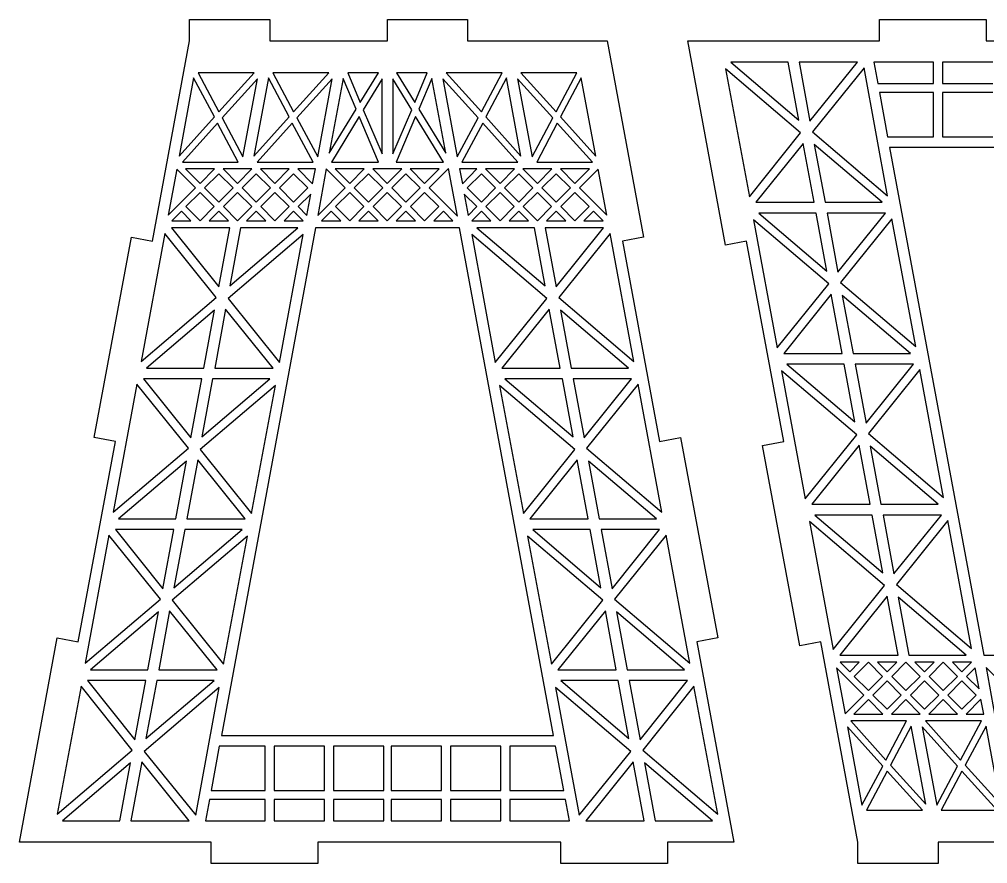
# Model space of a CAD drawing. Extents: x -20.3 to 20.3, y -19.2 to 19.2.
# Drawn here: x -9.19 to 0.85, y -19.24 to -10.48 of the extents above; entities that cross this region are included whole.
import ezdxf

# ---------------------------------------------------------------- set-up
doc = ezdxf.new("R2010")
doc.units = 0
doc.header["$MEASUREMENT"] = 0
doc.layers.get('0').update_dxf_attribs({"linetype": 'CONTINUOUS'})

msp = doc.modelspace()

# ---------------------------------------------------------------- linework, layer by layer
for p, q in [((-7.425, -10.705), (-7.425, -10.484)), ((-7.425, -10.484), (-6.593, -10.484)), ((-6.593, -10.484), (-6.593, -10.705)), ((-5.373, -10.705), (-5.373, -10.484)), ((-5.373, -10.484), (-4.542, -10.484)), ((-4.542, -10.484), (-4.542, -10.705)), ((-0.273, -10.705), (-0.273, -10.484)), ((-0.273, -10.484), (0.836, -10.484)), ((0.836, -10.484), (0.836, -10.705)), ((-7.81, -12.784), (-7.425, -10.705)), ((-6.593, -10.705), (-5.373, -10.705)), ((-4.542, -10.705), (-3.096, -10.705)), ((-3.096, -10.705), (-2.719, -12.744)), ((-2.26, -10.705), (-0.273, -10.705)), ((-1.868, -12.825), (-2.26, -10.705)), ((0.836, -10.705), (3.353, -10.705)), ((-1.813, -10.927), (-1.107, -11.529)), ((-1.218, -10.927), (-1.813, -10.927)), ((-1.107, -11.529), (-1.218, -10.927)), ((-1.106, -10.927), (-0.992, -11.54)), ((-0.5, -10.927), (-1.106, -10.927)), ((-0.992, -11.54), (-0.5, -10.927)), ((-0.33, -10.927), (-0.289, -11.149)), ((0.287, -10.927), (-0.33, -10.927)), ((0.287, -11.149), (0.287, -10.927)), ((0.903, -10.927), (0.381, -10.927)), ((0.381, -10.927), (0.381, -11.149)), ((-6.755, -11.038), (-7.336, -11.038)), ((-7.336, -11.038), (-7.121, -11.443)), ((-7.121, -11.443), (-6.755, -11.038)), ((-5.98, -11.038), (-6.561, -11.038)), ((-6.561, -11.038), (-6.346, -11.443)), ((-6.346, -11.443), (-5.98, -11.038)), ((-5.786, -11.038), (-5.656, -11.346)), ((-5.467, -11.038), (-5.786, -11.038)), ((-5.656, -11.346), (-5.467, -11.038)), ((-5.279, -11.038), (-5.09, -11.346)), ((-4.96, -11.038), (-5.279, -11.038)), ((-5.09, -11.346), (-4.96, -11.038)), ((-4.766, -11.038), (-4.4, -11.443)), ((-4.185, -11.038), (-4.766, -11.038)), ((-4.4, -11.443), (-4.185, -11.038)), ((-3.991, -11.038), (-3.625, -11.443)), ((-3.411, -11.038), (-3.991, -11.038)), ((-3.625, -11.443), (-3.411, -11.038)), ((-1.868, -10.996), (-1.621, -12.324)), ((-1.089, -11.66), (-1.868, -10.996)), ((-0.432, -10.985), (-0.966, -11.649)), ((-0.187, -12.313), (-0.432, -10.985)), ((-7.383, -11.091), (-7.533, -11.902)), ((-7.168, -11.495), (-7.383, -11.091)), ((-6.722, -11.1), (-7.088, -11.507)), ((-6.873, -11.911), (-6.722, -11.1)), ((-6.608, -11.091), (-6.758, -11.902)), ((-6.393, -11.495), (-6.608, -11.091)), ((-5.947, -11.1), (-6.313, -11.507)), ((-6.097, -11.911), (-5.947, -11.1)), ((-5.833, -11.098), (-5.978, -11.872)), ((-5.699, -11.415), (-5.833, -11.098)), ((-5.429, -11.102), (-5.624, -11.421)), ((-5.429, -11.879), (-5.429, -11.102)), ((-5.122, -11.421), (-5.318, -11.102)), ((-5.318, -11.102), (-5.318, -11.879)), ((-4.913, -11.098), (-5.048, -11.415)), ((-4.769, -11.872), (-4.913, -11.098)), ((-4.434, -11.507), (-4.799, -11.1)), ((-4.799, -11.1), (-4.65, -11.911)), ((-4.138, -11.091), (-4.353, -11.495)), ((-3.989, -11.902), (-4.138, -11.091)), ((-3.659, -11.507), (-4.025, -11.1)), ((-4.025, -11.1), (-3.874, -11.911)), ((-3.364, -11.091), (-3.578, -11.495)), ((-3.214, -11.902), (-3.364, -11.091)), ((-0.289, -11.149), (0.287, -11.149)), ((-0.271, -11.243), (-0.187, -11.703)), ((0.287, -11.243), (-0.271, -11.243)), ((0.287, -11.703), (0.287, -11.243)), ((0.381, -11.149), (0.903, -11.149)), ((0.903, -11.243), (0.381, -11.243)), ((0.381, -11.243), (0.381, -11.703)), ((-5.978, -11.872), (-5.699, -11.415)), ((-5.624, -11.421), (-5.429, -11.879)), ((-5.318, -11.879), (-5.122, -11.421)), ((-5.048, -11.415), (-4.769, -11.872)), ((-7.533, -11.902), (-7.168, -11.495)), ((-7.088, -11.507), (-6.873, -11.911)), ((-6.758, -11.902), (-6.393, -11.495)), ((-6.313, -11.507), (-6.097, -11.911)), ((-5.666, -11.491), (-5.955, -11.964)), ((-5.465, -11.964), (-5.666, -11.491)), ((-5.081, -11.491), (-5.282, -11.964)), ((-4.791, -11.964), (-5.081, -11.491)), ((-4.65, -11.911), (-4.434, -11.507)), ((-4.353, -11.495), (-3.989, -11.902)), ((-3.874, -11.911), (-3.659, -11.507)), ((-3.578, -11.495), (-3.214, -11.902)), ((-7.135, -11.559), (-7.499, -11.964)), ((-6.92, -11.964), (-7.135, -11.559)), ((-6.36, -11.559), (-6.725, -11.964)), ((-6.145, -11.964), (-6.36, -11.559)), ((-4.386, -11.559), (-4.601, -11.964)), ((-4.022, -11.964), (-4.386, -11.559)), ((-3.612, -11.559), (-3.826, -11.964)), ((-3.247, -11.964), (-3.612, -11.559)), ((-1.621, -12.324), (-1.089, -11.66)), ((-0.966, -11.649), (-0.187, -12.313)), ((-0.187, -11.703), (0.287, -11.703)), ((0.381, -11.703), (0.903, -11.703)), ((-1.063, -11.77), (-1.555, -12.382)), ((-0.949, -12.382), (-1.063, -11.77)), ((-0.242, -12.382), (-0.948, -11.781)), ((-0.948, -11.781), (-0.835, -12.382)), ((3.28, -11.814), (-0.166, -11.814)), ((-0.166, -11.814), (0.81, -17.081)), ((-7.559, -12.037), (-7.648, -12.516)), ((-7.364, -12.233), (-7.559, -12.037)), ((-7.499, -11.964), (-6.92, -11.964)), ((-7.167, -12.036), (-7.466, -12.036)), ((-7.466, -12.036), (-7.316, -12.186)), ((-7.316, -12.186), (-7.167, -12.036)), ((-7.078, -12.036), (-6.928, -12.186)), ((-6.779, -12.036), (-7.078, -12.036)), ((-6.928, -12.186), (-6.779, -12.036)), ((-6.725, -11.964), (-6.145, -11.964)), ((-6.391, -12.036), (-6.69, -12.036)), ((-6.69, -12.036), (-6.54, -12.186)), ((-6.54, -12.186), (-6.391, -12.036)), ((-6.12, -12.036), (-6.302, -12.036)), ((-6.302, -12.036), (-6.149, -12.19)), ((-6.149, -12.19), (-6.12, -12.036)), ((-6.008, -12.036), (-6.097, -12.518)), ((-5.811, -12.233), (-6.008, -12.036)), ((-5.955, -11.964), (-5.465, -11.964)), ((-5.614, -12.036), (-5.914, -12.036)), ((-5.914, -12.036), (-5.764, -12.186)), ((-5.764, -12.186), (-5.614, -12.036)), ((-5.226, -12.036), (-5.526, -12.036)), ((-5.526, -12.036), (-5.376, -12.186)), ((-5.376, -12.186), (-5.226, -12.036)), ((-5.282, -11.964), (-4.791, -11.964)), ((-4.838, -12.036), (-5.138, -12.036)), ((-5.138, -12.036), (-4.988, -12.186)), ((-4.988, -12.186), (-4.838, -12.036)), ((-4.74, -12.032), (-4.941, -12.233)), ((-4.648, -12.525), (-4.74, -12.032)), ((-4.445, -12.036), (-4.626, -12.036)), ((-4.626, -12.036), (-4.597, -12.19)), ((-4.601, -11.964), (-4.022, -11.964)), ((-4.597, -12.19), (-4.445, -12.036)), ((-4.057, -12.036), (-4.356, -12.036)), ((-4.356, -12.036), (-4.206, -12.186)), ((-4.206, -12.186), (-4.057, -12.036)), ((-3.668, -12.036), (-3.968, -12.036)), ((-3.968, -12.036), (-3.818, -12.186)), ((-3.826, -11.964), (-3.247, -11.964)), ((-3.818, -12.186), (-3.668, -12.036)), ((-3.28, -12.036), (-3.58, -12.036)), ((-3.58, -12.036), (-3.43, -12.186)), ((-3.43, -12.186), (-3.28, -12.036)), ((-3.188, -12.037), (-3.383, -12.233)), ((-3.099, -12.516), (-3.188, -12.037)), ((-7.122, -12.086), (-7.269, -12.233)), ((-6.975, -12.233), (-7.122, -12.086)), ((-6.734, -12.086), (-6.881, -12.233)), ((-6.587, -12.233), (-6.734, -12.086)), ((-6.346, -12.086), (-6.493, -12.233)), ((-6.199, -12.233), (-6.346, -12.086)), ((-5.57, -12.086), (-5.717, -12.233)), ((-5.423, -12.233), (-5.57, -12.086)), ((-5.182, -12.086), (-5.329, -12.233)), ((-5.035, -12.233), (-5.182, -12.086)), ((-4.4, -12.086), (-4.547, -12.233)), ((-4.253, -12.233), (-4.4, -12.086)), ((-4.012, -12.086), (-4.159, -12.233)), ((-3.865, -12.233), (-4.012, -12.086)), ((-3.624, -12.086), (-3.771, -12.233)), ((-3.477, -12.233), (-3.624, -12.086)), ((-7.648, -12.516), (-7.364, -12.233)), ((-7.269, -12.233), (-7.122, -12.38)), ((-7.122, -12.38), (-6.975, -12.233)), ((-6.881, -12.233), (-6.734, -12.38)), ((-6.734, -12.38), (-6.587, -12.233)), ((-6.493, -12.233), (-6.346, -12.38)), ((-6.346, -12.38), (-6.199, -12.233)), ((-6.097, -12.518), (-5.811, -12.233)), ((-5.717, -12.233), (-5.57, -12.38)), ((-5.57, -12.38), (-5.423, -12.233)), ((-5.329, -12.233), (-5.182, -12.38)), ((-5.182, -12.38), (-5.035, -12.233)), ((-4.941, -12.233), (-4.648, -12.525)), ((-4.547, -12.233), (-4.4, -12.38)), ((-4.4, -12.38), (-4.253, -12.233)), ((-4.159, -12.233), (-4.012, -12.38)), ((-4.012, -12.38), (-3.865, -12.233)), ((-3.771, -12.233), (-3.624, -12.38)), ((-3.624, -12.38), (-3.477, -12.233)), ((-3.383, -12.233), (-3.099, -12.516)), ((-7.316, -12.28), (-7.463, -12.427)), ((-7.169, -12.427), (-7.316, -12.28)), ((-6.928, -12.28), (-7.075, -12.427)), ((-6.781, -12.427), (-6.928, -12.28)), ((-6.54, -12.28), (-6.687, -12.427)), ((-6.393, -12.427), (-6.54, -12.28)), ((-6.169, -12.297), (-6.299, -12.427)), ((-6.209, -12.517), (-6.169, -12.297)), ((-5.764, -12.28), (-5.911, -12.427)), ((-5.617, -12.427), (-5.764, -12.28)), ((-5.376, -12.28), (-5.523, -12.427)), ((-5.229, -12.427), (-5.376, -12.28)), ((-4.988, -12.28), (-5.135, -12.427)), ((-4.841, -12.427), (-4.988, -12.28)), ((-4.578, -12.297), (-4.537, -12.517)), ((-4.447, -12.427), (-4.578, -12.297)), ((-4.206, -12.28), (-4.353, -12.427)), ((-4.059, -12.427), (-4.206, -12.28)), ((-3.818, -12.28), (-3.965, -12.427)), ((-3.671, -12.427), (-3.818, -12.28)), ((-3.43, -12.28), (-3.577, -12.427)), ((-3.283, -12.427), (-3.43, -12.28)), ((-7.463, -12.427), (-7.316, -12.574)), ((-7.316, -12.574), (-7.169, -12.427)), ((-7.075, -12.427), (-6.928, -12.574)), ((-6.928, -12.574), (-6.781, -12.427)), ((-6.687, -12.427), (-6.54, -12.574)), ((-6.54, -12.574), (-6.393, -12.427)), ((-6.299, -12.427), (-6.209, -12.517)), ((-5.911, -12.427), (-5.764, -12.574)), ((-5.764, -12.574), (-5.617, -12.427)), ((-5.523, -12.427), (-5.376, -12.574)), ((-5.376, -12.574), (-5.229, -12.427)), ((-5.135, -12.427), (-4.988, -12.574)), ((-4.988, -12.574), (-4.841, -12.427)), ((-4.537, -12.517), (-4.447, -12.427)), ((-4.353, -12.427), (-4.206, -12.574)), ((-4.206, -12.574), (-4.059, -12.427)), ((-3.965, -12.427), (-3.818, -12.574)), ((-3.818, -12.574), (-3.671, -12.427)), ((-3.577, -12.427), (-3.43, -12.574)), ((-3.43, -12.574), (-3.283, -12.427)), ((-1.555, -12.382), (-0.949, -12.382)), ((-0.835, -12.382), (-0.242, -12.382)), ((-7.51, -12.474), (-7.61, -12.574)), ((-7.411, -12.574), (-7.51, -12.474)), ((-7.122, -12.474), (-7.222, -12.574)), ((-7.023, -12.574), (-7.122, -12.474)), ((-6.734, -12.474), (-6.834, -12.574)), ((-6.634, -12.574), (-6.734, -12.474)), ((-6.346, -12.474), (-6.446, -12.574)), ((-6.246, -12.574), (-6.346, -12.474)), ((-5.958, -12.474), (-6.058, -12.574)), ((-5.858, -12.574), (-5.958, -12.474)), ((-5.57, -12.474), (-5.67, -12.574)), ((-5.47, -12.574), (-5.57, -12.474)), ((-5.182, -12.474), (-5.282, -12.574)), ((-5.082, -12.574), (-5.182, -12.474)), ((-4.794, -12.474), (-4.894, -12.574)), ((-4.694, -12.574), (-4.794, -12.474)), ((-4.4, -12.474), (-4.5, -12.574)), ((-4.3, -12.574), (-4.4, -12.474)), ((-4.012, -12.474), (-4.112, -12.574)), ((-3.912, -12.574), (-4.012, -12.474)), ((-3.624, -12.474), (-3.724, -12.574)), ((-3.524, -12.574), (-3.624, -12.474)), ((-3.236, -12.474), (-3.336, -12.574)), ((-3.136, -12.574), (-3.236, -12.474)), ((-0.928, -12.493), (-1.522, -12.493)), ((-1.522, -12.493), (-0.817, -13.095)), ((-0.817, -13.095), (-0.928, -12.493)), ((-0.21, -12.493), (-0.815, -12.493)), ((-0.815, -12.493), (-0.702, -13.106)), ((-0.702, -13.106), (-0.21, -12.493)), ((-7.009, -12.646), (-7.614, -12.646)), ((-7.614, -12.646), (-7.122, -13.258)), ((-7.61, -12.574), (-7.411, -12.574)), ((-7.222, -12.574), (-7.023, -12.574)), ((-7.122, -13.258), (-7.009, -12.646)), ((-6.12, -12.646), (-7.096, -17.913)), ((-6.896, -12.646), (-7.007, -13.247)), ((-7.007, -13.247), (-6.302, -12.646)), ((-6.302, -12.646), (-6.896, -12.646)), ((-6.834, -12.574), (-6.634, -12.574)), ((-6.446, -12.574), (-6.246, -12.574)), ((-4.626, -12.646), (-6.12, -12.646)), ((-6.058, -12.574), (-5.858, -12.574)), ((-5.67, -12.574), (-5.47, -12.574)), ((-5.282, -12.574), (-5.082, -12.574)), ((-4.894, -12.574), (-4.694, -12.574)), ((-3.65, -17.913), (-4.626, -12.646)), ((-4.5, -12.574), (-4.3, -12.574)), ((-3.85, -12.646), (-4.445, -12.646)), ((-4.445, -12.646), (-3.739, -13.247)), ((-4.112, -12.574), (-3.912, -12.574)), ((-3.739, -13.247), (-3.85, -12.646)), ((-3.132, -12.646), (-3.738, -12.646)), ((-3.738, -12.646), (-3.624, -13.258)), ((-3.724, -12.574), (-3.524, -12.574)), ((-3.624, -13.258), (-3.132, -12.646)), ((-3.336, -12.574), (-3.136, -12.574)), ((-0.798, -13.227), (-1.578, -12.563)), ((-1.578, -12.563), (-1.332, -13.89)), ((-0.142, -12.552), (-0.676, -13.215)), ((0.104, -13.879), (-0.142, -12.552)), ((-8.413, -14.823), (-8.027, -12.744)), ((-8.027, -12.744), (-7.81, -12.784)), ((-7.682, -12.704), (-7.928, -14.032)), ((-7.149, -13.368), (-7.682, -12.704)), ((-6.246, -12.715), (-7.025, -13.379)), ((-6.492, -14.043), (-6.246, -12.715)), ((-3.721, -13.379), (-4.5, -12.715)), ((-4.5, -12.715), (-4.255, -14.043)), ((-3.064, -12.704), (-3.598, -13.368)), ((-2.819, -14.032), (-3.064, -12.704)), ((-2.719, -12.744), (-2.937, -12.784)), ((-2.937, -12.784), (-2.551, -14.863)), ((-1.649, -12.784), (-1.868, -12.825)), ((-1.265, -14.863), (-1.649, -12.784)), ((-1.332, -13.89), (-0.798, -13.227)), ((-0.676, -13.215), (0.104, -13.879)), ((-0.772, -13.336), (-1.264, -13.949)), ((-0.658, -13.949), (-0.772, -13.336)), ((0.049, -13.949), (-0.657, -13.347)), ((-0.657, -13.347), (-0.546, -13.949)), ((-7.928, -14.032), (-7.149, -13.368)), ((-7.025, -13.379), (-6.492, -14.043)), ((-4.255, -14.043), (-3.721, -13.379)), ((-3.598, -13.368), (-2.819, -14.032)), ((-7.167, -13.5), (-7.872, -14.101)), ((-7.278, -14.101), (-7.167, -13.5)), ((-7.052, -13.489), (-7.165, -14.101)), ((-6.56, -14.101), (-7.052, -13.489)), ((-3.695, -13.489), (-4.187, -14.101)), ((-3.581, -14.101), (-3.695, -13.489)), ((-2.874, -14.101), (-3.58, -13.5)), ((-3.58, -13.5), (-3.469, -14.101)), ((-1.264, -13.949), (-0.658, -13.949)), ((-0.546, -13.949), (0.049, -13.949)), ((-7.872, -14.101), (-7.278, -14.101)), ((-7.165, -14.101), (-6.56, -14.101)), ((-4.187, -14.101), (-3.581, -14.101)), ((-3.469, -14.101), (-2.874, -14.101)), ((-0.508, -14.793), (-1.287, -14.129)), ((-1.287, -14.129), (-1.042, -15.457)), ((-0.639, -14.06), (-1.232, -14.06)), ((-1.232, -14.06), (-0.526, -14.661)), ((-0.526, -14.661), (-0.639, -14.06)), ((0.081, -14.06), (-0.525, -14.06)), ((-0.525, -14.06), (-0.411, -14.672)), ((-0.411, -14.672), (0.081, -14.06)), ((0.147, -14.118), (-0.385, -14.782)), ((0.394, -15.446), (0.147, -14.118)), ((-7.298, -14.212), (-7.904, -14.212)), ((-7.904, -14.212), (-7.412, -14.825)), ((-7.412, -14.825), (-7.298, -14.212)), ((-7.186, -14.212), (-7.297, -14.814)), ((-7.297, -14.814), (-6.592, -14.212)), ((-6.592, -14.212), (-7.186, -14.212)), ((-3.56, -14.212), (-4.155, -14.212)), ((-4.155, -14.212), (-3.449, -14.814)), ((-3.449, -14.814), (-3.56, -14.212)), ((-2.842, -14.212), (-3.448, -14.212)), ((-3.448, -14.212), (-3.334, -14.825)), ((-3.334, -14.825), (-2.842, -14.212)), ((-7.972, -14.27), (-8.217, -15.598)), ((-7.438, -14.934), (-7.972, -14.27)), ((-6.536, -14.281), (-7.315, -14.945)), ((-6.783, -15.609), (-6.536, -14.281)), ((-3.431, -14.945), (-4.21, -14.281)), ((-4.21, -14.281), (-3.964, -15.609)), ((-2.774, -14.27), (-3.308, -14.934)), ((-2.529, -15.598), (-2.774, -14.27)), ((-8.195, -14.863), (-8.413, -14.823)), ((-2.551, -14.863), (-2.334, -14.823)), ((-2.334, -14.823), (-1.948, -16.902)), ((-1.042, -15.457), (-0.508, -14.793)), ((-0.385, -14.782), (0.394, -15.446)), ((-8.579, -16.942), (-8.195, -14.863)), ((-8.217, -15.598), (-7.438, -14.934)), ((-7.315, -14.945), (-6.783, -15.609)), ((-3.964, -15.609), (-3.431, -14.945)), ((-3.308, -14.934), (-2.529, -15.598)), ((-1.483, -14.904), (-1.265, -14.863)), ((-1.097, -16.983), (-1.483, -14.904)), ((-0.482, -14.902), (-0.974, -15.515)), ((-0.368, -15.515), (-0.482, -14.902)), ((0.338, -15.515), (-0.367, -14.913)), ((-0.367, -14.913), (-0.256, -15.515)), ((-7.341, -15.055), (-7.455, -15.667)), ((-6.849, -15.667), (-7.341, -15.055)), ((-3.405, -15.055), (-3.897, -15.667)), ((-3.291, -15.667), (-3.405, -15.055)), ((-7.456, -15.066), (-8.162, -15.667)), ((-7.569, -15.667), (-7.456, -15.066)), ((-2.585, -15.667), (-3.29, -15.066)), ((-3.29, -15.066), (-3.178, -15.667)), ((-0.974, -15.515), (-0.368, -15.515)), ((-0.256, -15.515), (0.338, -15.515)), ((-0.348, -15.626), (-0.942, -15.626)), ((-0.942, -15.626), (-0.237, -16.227)), ((-0.237, -16.227), (-0.348, -15.626)), ((0.37, -15.626), (-0.235, -15.626)), ((-0.235, -15.626), (-0.122, -16.238)), ((-0.122, -16.238), (0.37, -15.626)), ((-8.162, -15.667), (-7.569, -15.667)), ((-7.455, -15.667), (-6.849, -15.667)), ((-3.897, -15.667), (-3.291, -15.667)), ((-3.178, -15.667), (-2.585, -15.667)), ((-0.219, -16.359), (-0.998, -15.695)), ((-0.998, -15.695), (-0.752, -17.023)), ((0.438, -15.684), (-0.095, -16.348)), ((0.684, -17.012), (0.438, -15.684)), ((-8.262, -15.836), (-8.508, -17.164)), ((-7.728, -16.5), (-8.262, -15.836)), ((-8.194, -15.778), (-7.702, -16.391)), ((-7.588, -15.778), (-8.194, -15.778)), ((-7.702, -16.391), (-7.588, -15.778)), ((-6.826, -15.847), (-7.606, -16.511)), ((-7.476, -15.778), (-7.587, -16.38)), ((-7.587, -16.38), (-6.881, -15.778)), ((-6.881, -15.778), (-7.476, -15.778)), ((-7.072, -17.175), (-6.826, -15.847)), ((-3.14, -16.511), (-3.921, -15.847)), ((-3.921, -15.847), (-3.674, -17.175)), ((-3.271, -15.778), (-3.865, -15.778)), ((-3.865, -15.778), (-3.16, -16.38)), ((-3.16, -16.38), (-3.271, -15.778)), ((-2.553, -15.778), (-3.158, -15.778)), ((-3.158, -15.778), (-3.045, -16.391)), ((-3.045, -16.391), (-2.553, -15.778)), ((-2.485, -15.836), (-3.018, -16.5)), ((-2.238, -17.164), (-2.485, -15.836)), ((-0.752, -17.023), (-0.219, -16.359)), ((-0.095, -16.348), (0.684, -17.012)), ((-8.508, -17.164), (-7.728, -16.5)), ((-7.606, -16.511), (-7.072, -17.175)), ((-3.674, -17.175), (-3.14, -16.511)), ((-3.018, -16.5), (-2.238, -17.164)), ((-0.192, -16.468), (-0.684, -17.081)), ((-0.079, -17.081), (-0.192, -16.468)), ((0.628, -17.081), (-0.077, -16.48)), ((-0.077, -16.48), (0.034, -17.081)), ((-7.747, -16.632), (-8.452, -17.233)), ((-7.858, -17.233), (-7.747, -16.632)), ((-7.632, -16.621), (-7.745, -17.233)), ((-7.14, -17.233), (-7.632, -16.621)), ((-3.114, -16.621), (-3.606, -17.233)), ((-3.002, -17.233), (-3.114, -16.621)), ((-2.295, -17.233), (-2.999, -16.632)), ((-2.999, -16.632), (-2.888, -17.233)), ((-9.19, -19.021), (-8.798, -16.902)), ((-8.798, -16.902), (-8.579, -16.942)), ((-1.948, -16.902), (-2.167, -16.942)), ((-2.167, -16.942), (-1.782, -19.021)), ((-0.88, -16.942), (-1.097, -16.983)), ((-0.495, -19.021), (-0.88, -16.942)), ((-0.684, -17.081), (-0.079, -17.081)), ((-0.481, -17.153), (-0.68, -17.153)), ((-0.68, -17.153), (-0.58, -17.253)), ((-0.58, -17.253), (-0.481, -17.153)), ((-0.386, -17.153), (-0.533, -17.3)), ((-0.239, -17.3), (-0.386, -17.153)), ((-0.292, -17.153), (-0.192, -17.253)), ((-0.093, -17.153), (-0.292, -17.153)), ((-0.192, -17.253), (-0.093, -17.153)), ((0.002, -17.153), (-0.145, -17.3)), ((0.149, -17.3), (0.002, -17.153)), ((0.034, -17.081), (0.628, -17.081)), ((0.296, -17.153), (0.096, -17.153)), ((0.096, -17.153), (0.196, -17.253)), ((0.196, -17.253), (0.296, -17.153)), ((0.39, -17.153), (0.243, -17.3)), ((0.537, -17.3), (0.39, -17.153)), ((0.684, -17.153), (0.484, -17.153)), ((0.484, -17.153), (0.584, -17.253)), ((0.584, -17.253), (0.684, -17.153)), ((0.81, -17.081), (2.304, -17.081)), ((-8.452, -17.233), (-7.858, -17.233)), ((-7.745, -17.233), (-7.14, -17.233)), ((-3.606, -17.233), (-3.002, -17.233)), ((-2.888, -17.233), (-2.295, -17.233)), ((-0.434, -17.494), (-0.718, -17.211)), ((-0.718, -17.211), (-0.629, -17.689)), ((0.721, -17.21), (0.631, -17.3)), ((0.761, -17.43), (0.721, -17.21)), ((1.119, -17.494), (0.833, -17.209)), ((0.833, -17.209), (0.922, -17.691)), ((-8.485, -17.344), (-7.993, -17.957)), ((-7.879, -17.344), (-8.485, -17.344)), ((-7.993, -17.957), (-7.879, -17.344)), ((-7.765, -17.344), (-7.878, -17.946)), ((-7.878, -17.946), (-7.172, -17.344)), ((-7.172, -17.344), (-7.765, -17.344)), ((-2.981, -17.344), (-3.574, -17.344)), ((-3.574, -17.344), (-2.869, -17.946)), ((-2.869, -17.946), (-2.981, -17.344)), ((-2.262, -17.344), (-2.867, -17.344)), ((-2.867, -17.344), (-2.754, -17.957)), ((-2.754, -17.957), (-2.262, -17.344)), ((-0.533, -17.3), (-0.386, -17.447)), ((-0.386, -17.447), (-0.239, -17.3)), ((-0.192, -17.347), (-0.339, -17.494)), ((-0.045, -17.494), (-0.192, -17.347)), ((-0.145, -17.3), (0.002, -17.447)), ((0.002, -17.447), (0.149, -17.3)), ((0.196, -17.347), (0.049, -17.494)), ((0.343, -17.494), (0.196, -17.347)), ((0.243, -17.3), (0.39, -17.447)), ((0.39, -17.447), (0.537, -17.3)), ((0.584, -17.347), (0.437, -17.494)), ((0.731, -17.494), (0.584, -17.347)), ((0.631, -17.3), (0.761, -17.43)), ((-8.551, -17.403), (-8.798, -18.73)), ((-8.019, -18.066), (-8.551, -17.403)), ((-7.117, -17.414), (-7.896, -18.078)), ((-7.362, -18.741), (-7.117, -17.414)), ((-2.851, -18.078), (-3.63, -17.414)), ((-3.63, -17.414), (-3.384, -18.741)), ((-2.195, -17.403), (-2.727, -18.066)), ((-1.948, -18.73), (-2.195, -17.403)), ((-0.629, -17.689), (-0.434, -17.494)), ((-0.386, -17.541), (-0.536, -17.691)), ((-0.237, -17.691), (-0.386, -17.541)), ((-0.339, -17.494), (-0.192, -17.641)), ((-0.192, -17.641), (-0.045, -17.494)), ((0.002, -17.541), (-0.148, -17.691)), ((0.151, -17.691), (0.002, -17.541)), ((0.049, -17.494), (0.196, -17.641)), ((0.196, -17.641), (0.343, -17.494)), ((0.39, -17.541), (0.24, -17.691)), ((0.539, -17.691), (0.39, -17.541)), ((0.437, -17.494), (0.584, -17.641)), ((0.584, -17.641), (0.731, -17.494)), ((0.781, -17.537), (0.628, -17.691)), ((0.81, -17.691), (0.781, -17.537)), ((-0.569, -17.763), (-0.205, -18.168)), ((0.01, -17.763), (-0.569, -17.763)), ((-0.536, -17.691), (-0.237, -17.691)), ((-0.205, -18.168), (0.01, -17.763)), ((-0.148, -17.691), (0.151, -17.691)), ((0.785, -17.763), (0.205, -17.763)), ((0.205, -17.763), (0.57, -18.168)), ((0.24, -17.691), (0.539, -17.691)), ((0.57, -18.168), (0.785, -17.763)), ((0.628, -17.691), (0.81, -17.691)), ((-0.238, -18.231), (-0.603, -17.825)), ((-0.603, -17.825), (-0.453, -18.636)), ((0.057, -17.816), (-0.158, -18.22)), ((0.208, -18.626), (0.057, -17.816)), ((0.537, -18.231), (0.172, -17.825)), ((0.172, -17.825), (0.322, -18.636)), ((0.833, -17.816), (0.617, -18.22)), ((0.983, -18.626), (0.833, -17.816)), ((-7.096, -17.913), (-3.65, -17.913)), ((-8.798, -18.73), (-8.019, -18.066)), ((-7.117, -18.024), (-7.201, -18.484)), ((-6.643, -18.024), (-7.117, -18.024)), ((-6.643, -18.484), (-6.643, -18.024)), ((-6.027, -18.024), (-6.549, -18.024)), ((-6.549, -18.024), (-6.549, -18.484)), ((-6.027, -18.484), (-6.027, -18.024)), ((-5.412, -18.024), (-5.933, -18.024)), ((-5.933, -18.024), (-5.933, -18.484)), ((-5.412, -18.484), (-5.412, -18.024)), ((-4.813, -18.024), (-5.334, -18.024)), ((-5.334, -18.024), (-5.334, -18.484)), ((-4.813, -18.484), (-4.813, -18.024)), ((-4.198, -18.024), (-4.719, -18.024)), ((-4.719, -18.024), (-4.719, -18.484)), ((-4.198, -18.484), (-4.198, -18.024)), ((-3.63, -18.024), (-4.104, -18.024)), ((-4.104, -18.024), (-4.104, -18.484)), ((-3.545, -18.484), (-3.63, -18.024)), ((-2.727, -18.066), (-1.948, -18.73)), ((-7.896, -18.078), (-7.362, -18.741)), ((-3.384, -18.741), (-2.851, -18.078)), ((-8.037, -18.198), (-8.743, -18.8)), ((-8.148, -18.8), (-8.037, -18.198)), ((-7.922, -18.187), (-8.036, -18.8)), ((-7.43, -18.8), (-7.922, -18.187)), ((-2.824, -18.187), (-3.316, -18.8)), ((-2.711, -18.8), (-2.824, -18.187)), ((-2.004, -18.8), (-2.709, -18.198)), ((-2.709, -18.198), (-2.598, -18.8)), ((-0.453, -18.636), (-0.238, -18.231)), ((-0.158, -18.22), (0.208, -18.626)), ((0.322, -18.636), (0.537, -18.231)), ((0.617, -18.22), (0.983, -18.626)), ((-0.191, -18.284), (-0.406, -18.689)), ((0.175, -18.689), (-0.191, -18.284)), ((0.584, -18.284), (0.369, -18.689)), ((0.95, -18.689), (0.584, -18.284)), ((-7.201, -18.484), (-6.643, -18.484)), ((-6.549, -18.484), (-6.027, -18.484)), ((-5.933, -18.484), (-5.412, -18.484)), ((-5.334, -18.484), (-4.813, -18.484)), ((-4.719, -18.484), (-4.198, -18.484)), ((-4.104, -18.484), (-3.545, -18.484)), ((-7.219, -18.578), (-7.26, -18.8)), ((-6.643, -18.578), (-7.219, -18.578)), ((-6.643, -18.8), (-6.643, -18.578)), ((-6.549, -18.578), (-6.549, -18.8)), ((-6.027, -18.578), (-6.549, -18.578)), ((-6.027, -18.8), (-6.027, -18.578)), ((-5.933, -18.578), (-5.933, -18.8)), ((-5.412, -18.578), (-5.933, -18.578)), ((-5.412, -18.8), (-5.412, -18.578)), ((-4.813, -18.578), (-5.334, -18.578)), ((-5.334, -18.578), (-5.334, -18.8)), ((-4.813, -18.8), (-4.813, -18.578)), ((-4.719, -18.578), (-4.719, -18.8)), ((-4.198, -18.578), (-4.719, -18.578)), ((-4.198, -18.8), (-4.198, -18.578)), ((-3.527, -18.578), (-4.104, -18.578)), ((-4.104, -18.578), (-4.104, -18.8)), ((-3.487, -18.8), (-3.527, -18.578)), ((-0.406, -18.689), (0.175, -18.689)), ((0.369, -18.689), (0.95, -18.689)), ((-8.743, -18.8), (-8.148, -18.8)), ((-8.036, -18.8), (-7.43, -18.8)), ((-7.26, -18.8), (-6.643, -18.8)), ((-6.549, -18.8), (-6.027, -18.8)), ((-5.933, -18.8), (-5.412, -18.8)), ((-5.334, -18.8), (-4.813, -18.8)), ((-4.719, -18.8), (-4.198, -18.8)), ((-4.104, -18.8), (-3.487, -18.8)), ((-3.316, -18.8), (-2.711, -18.8)), ((-2.598, -18.8), (-2.004, -18.8)), ((-7.203, -19.021), (-9.19, -19.021)), ((-7.203, -19.243), (-7.203, -19.021)), ((-3.577, -19.021), (-6.094, -19.021)), ((-6.094, -19.021), (-6.094, -19.243)), ((-3.577, -19.243), (-3.577, -19.021)), ((-1.782, -19.021), (-2.468, -19.021)), ((-2.468, -19.021), (-2.468, -19.243)), ((-0.495, -19.243), (-0.495, -19.021)), ((1.557, -19.021), (0.337, -19.021)), ((0.337, -19.021), (0.337, -19.243)), ((-6.094, -19.243), (-7.203, -19.243)), ((-2.468, -19.243), (-3.577, -19.243)), ((0.337, -19.243), (-0.495, -19.243))]:
    msp.add_line(p, q)

doc.saveas('drawing.dxf')
